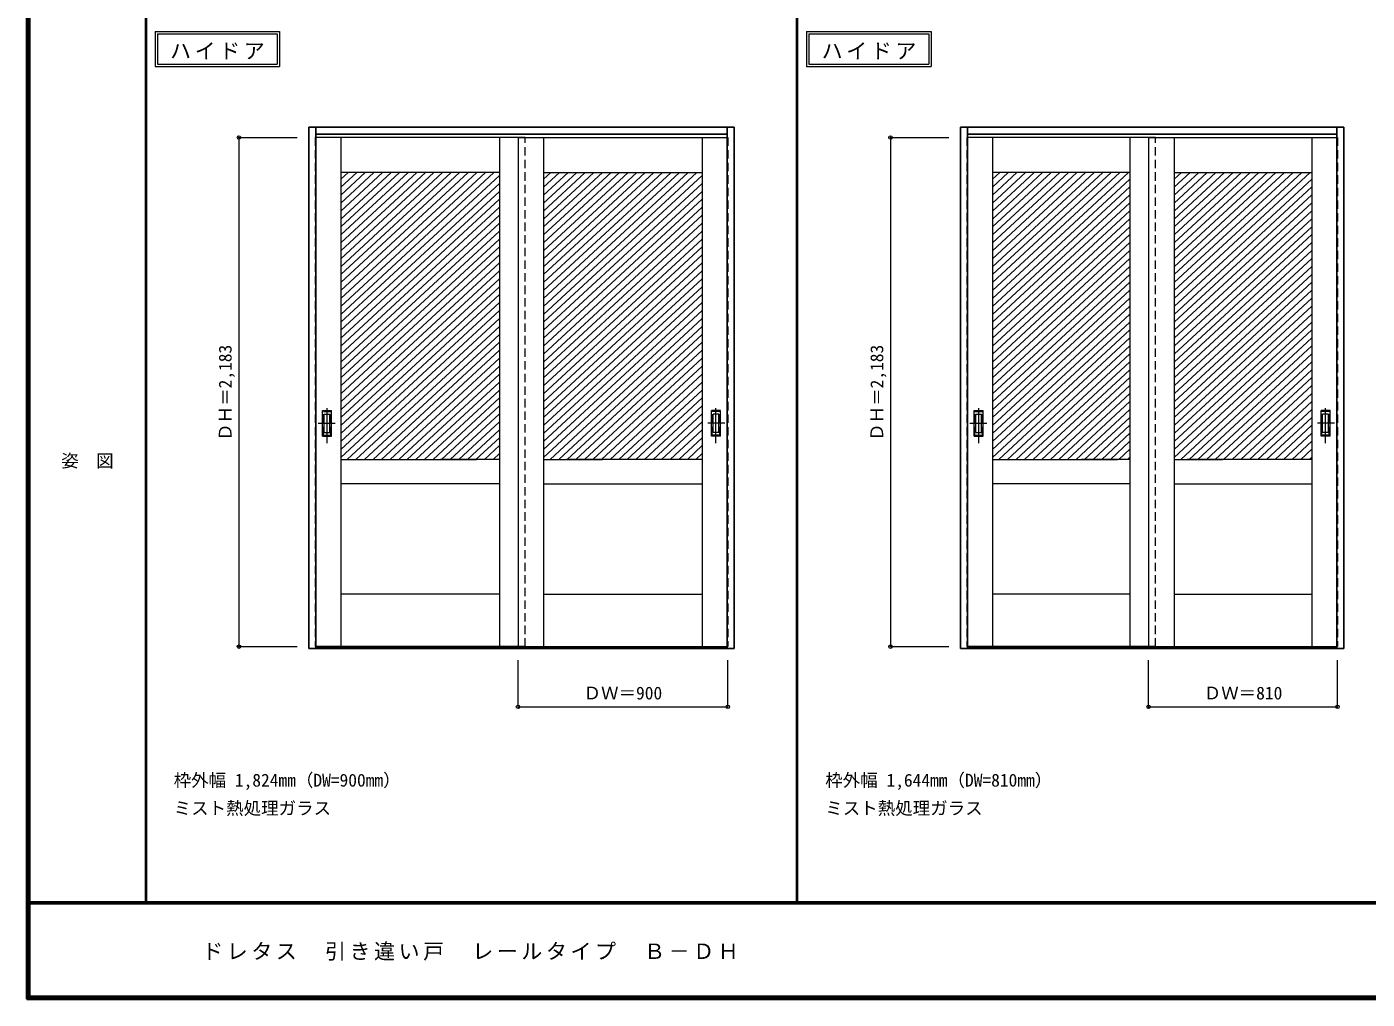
# Model space of a CAD drawing. Units: millimetres, scale not verified. Extents: x -6000 to 5700, y -4307 to 4175.
# Drawn here: x -6000 to -250, y -4205 to -36 of the extents above; entities that cross this region are included whole.
import ezdxf
from ezdxf.enums import TextEntityAlignment as Align

# ---------------------------------------------------------------- set-up
doc = ezdxf.new("R2010")
doc.units = ezdxf.units.MM
doc.header["$LTSCALE"] = 30
doc.header["$PDMODE"] = 32
doc.header["$PDSIZE"] = 15
doc.linetypes.add('CHAIN1', pattern=[8, 5, -1, 1, -1])
doc.linetypes.add('DASHED1', pattern=[1.8, 1.2, -0.6])
for name, color, linetype, lineweight in [('0-2_扉', 7, 'Continuous', 18), ('0-4_枠', 3, 'Continuous', 25), ('0-6_引手', 7, 'Continuous', 18), ('0-A_文字', 7, 'Continuous', 18), ('0-B_寸法', 7, 'Continuous', 9), ('0-C_ハッチ', 4, 'Continuous', 9), ('F-1_枠', 6, 'Continuous', 40), ('F-A_文字', 7, 'Continuous', 18)]:
    doc.layers.add(name, color=color, linetype=linetype, lineweight=lineweight)
doc.styles.add('ＭＳ ゴシック', font='')
doc.styles.get('ＭＳ ゴシック').set_extended_font_data('MS Gothic')

msp = doc.modelspace()

# ---------------------------------------------------------------- linework, layer by layer
at = {"layer": '0-2_扉', "color": 4, "linetype": 'DASHED1', "lineweight": 9}
for p, q in [((-4763, -510.25), (-4763, -2693.25)), ((-4760, -510.25), (-4763, -510.25)), ((-3863, -2693.25), (-3863, -510.25)), ((-2996, -510.25), (-2993, -510.25)), ((-2993, -510.25), (-2993, -2693.25)), ((-1968, -510.25), (-1968, -2693.25)), ((-1965, -510.25), (-1968, -510.25)), ((-1158, -2693.25), (-1158, -510.25)), ((-381, -510.25), (-378, -510.25)), ((-378, -510.25), (-378, -2693.25)), ((-4763, -2693.25), (-4760, -2693.25)), ((-2993, -2693.25), (-2996, -2693.25)), ((-1968, -2693.25), (-1965, -2693.25)), ((-378, -2693.25), (-381, -2693.25))]:
    msp.add_line(p, q, dxfattribs=at)
at = {"layer": '0-2_扉'}
for p, q in [((-3863, -510.25), (-4760, -510.25)), ((-4653, -510.25), (-4653, -2693.25)), ((-3973, -510.25), (-3973, -2693.25)), ((-3893, -510.25), (-3893, -2693.25)), ((-3893, -510.25), (-2996, -510.25)), ((-3783, -510.25), (-3783, -2693.25)), ((-3103, -510.25), (-3103, -2693.25)), ((-1158, -510.25), (-1965, -510.25)), ((-1858, -510.25), (-1858, -2693.25)), ((-1268, -510.25), (-1268, -2693.25)), ((-1188, -510.25), (-1188, -2693.25)), ((-1188, -510.25), (-381, -510.25)), ((-1078, -510.25), (-1078, -2693.25)), ((-488, -510.25), (-488, -2693.25)), ((-3973, -660.25), (-4653, -660.25)), ((-3783, -660.25), (-3103, -660.25)), ((-1268, -660.25), (-1858, -660.25)), ((-1078, -660.25), (-488, -660.25)), ((-4653, -1890.25), (-4071.5, -1890.25)), ((-4344, -1890.25), (-4344, -1889.14)), ((-3973, -1890.25), (-4225.5, -1890.25)), ((-3783, -1890.25), (-3530.5, -1890.25)), ((-3103, -1890.25), (-3684.5, -1890.25)), ((-3412, -1890.25), (-3412, -1889.14)), ((-1858, -1890.25), (-1321.5, -1890.25)), ((-1639, -1890.25), (-1639, -1889.14)), ((-1268, -1890.25), (-1475.5, -1890.25)), ((-1078, -1890.25), (-870.5, -1890.25)), ((-488, -1890.25), (-1024.5, -1890.25)), ((-707, -1890.25), (-707, -1889.14)), ((-3973, -1995.25), (-4653, -1995.25)), ((-3783, -1995.25), (-3103, -1995.25)), ((-1268, -1995.25), (-1858, -1995.25)), ((-1078, -1995.25), (-488, -1995.25)), ((-3973, -2468.25), (-4653, -2468.25)), ((-3783, -2468.25), (-3103, -2468.25)), ((-1268, -2468.25), (-1858, -2468.25)), ((-1078, -2468.25), (-488, -2468.25)), ((-3863, -2693.25), (-4760, -2693.25)), ((-3893, -2693.25), (-2996, -2693.25)), ((-1158, -2693.25), (-1965, -2693.25)), ((-1188, -2693.25), (-381, -2693.25))]:
    msp.add_line(p, q, dxfattribs=at)
at = {"layer": '0-4_枠'}
for p, q in [((-4790, -2701.25), (-4790, -466.25)), ((-4790, -466.25), (-2966, -466.25)), ((-4760, -2701.25), (-4760, -466.25)), ((-4760, -496.25), (-2996, -496.25)), ((-2996, -2692.71), (-2996, -466.25)), ((-2966, -2701.25), (-2966, -466.25)), ((-1995, -2701.25), (-1995, -466.25)), ((-1995, -466.25), (-351, -466.25)), ((-1965, -2701.25), (-1965, -466.25)), ((-1965, -496.25), (-381, -496.25)), ((-381, -2692.71), (-381, -466.25)), ((-351, -2701.25), (-351, -466.25)), ((-4760, -2701.25), (-4790, -2701.25)), ((-2996, -2698.25), (-4760, -2698.25)), ((-2996, -2701.25), (-4760, -2701.25)), ((-2996, -2701.25), (-2996, -2693.05)), ((-2966, -2701.25), (-2996, -2701.25)), ((-1965, -2701.25), (-1995, -2701.25)), ((-381, -2698.25), (-1965, -2698.25)), ((-381, -2701.25), (-1965, -2701.25)), ((-381, -2701.25), (-381, -2693.05)), ((-351, -2701.25), (-381, -2701.25))]:
    msp.add_line(p, q, dxfattribs=at)
at = {"layer": '0-6_引手', "linetype": 'CHAIN1'}
for p, q in [((-4712, -1820.98), (-4712, -1650.13)), ((-3044, -1820.98), (-3044, -1650.13)), ((-1917, -1820.98), (-1917, -1650.13)), ((-429, -1820.98), (-429, -1650.13)), ((-4750.07, -1735.75), (-4677.56, -1735.75)), ((-3005.93, -1735.75), (-3078.44, -1735.75)), ((-1955.07, -1735.75), (-1882.56, -1735.75)), ((-390.93, -1735.75), (-463.44, -1735.75))]:
    msp.add_line(p, q, dxfattribs=at)
at = {"layer": '0-6_引手'}
for p, q in [((-4731, -1680.75), (-4693, -1680.75)), ((-4731, -1790.75), (-4731, -1680.75)), ((-4724.5, -1696.75), (-4699.5, -1696.75)), ((-4724.5, -1774.75), (-4724.5, -1696.75)), ((-4699.5, -1774.75), (-4699.5, -1696.75)), ((-4693, -1790.75), (-4693, -1680.75)), ((-3025, -1680.75), (-3063, -1680.75)), ((-3063, -1790.75), (-3063, -1680.75)), ((-3031.5, -1696.75), (-3056.5, -1696.75)), ((-3056.5, -1774.75), (-3056.5, -1696.75)), ((-3031.5, -1774.75), (-3031.5, -1696.75)), ((-3025, -1790.75), (-3025, -1680.75)), ((-1936, -1680.75), (-1898, -1680.75)), ((-1936, -1790.75), (-1936, -1680.75)), ((-1929.5, -1696.75), (-1904.5, -1696.75)), ((-1929.5, -1774.75), (-1929.5, -1696.75)), ((-1904.5, -1774.75), (-1904.5, -1696.75)), ((-1898, -1790.75), (-1898, -1680.75)), ((-410, -1680.75), (-448, -1680.75)), ((-448, -1790.75), (-448, -1680.75)), ((-416.5, -1696.75), (-441.5, -1696.75)), ((-441.5, -1774.75), (-441.5, -1696.75)), ((-416.5, -1774.75), (-416.5, -1696.75)), ((-410, -1790.75), (-410, -1680.75)), ((-4724.5, -1774.75), (-4699.5, -1774.75)), ((-3031.5, -1774.75), (-3056.5, -1774.75)), ((-1929.5, -1774.75), (-1904.5, -1774.75)), ((-416.5, -1774.75), (-441.5, -1774.75)), ((-4731, -1790.75), (-4693, -1790.75)), ((-3025, -1790.75), (-3063, -1790.75)), ((-1936, -1790.75), (-1898, -1790.75)), ((-410, -1790.75), (-448, -1790.75))]:
    msp.add_line(p, q, dxfattribs=at)
at = {"layer": '0-6_引手', "linetype": 'DASHED1'}
for p, q in [((-4696, -1786.75), (-4696, -1684.75)), ((-3060, -1786.75), (-3060, -1684.75)), ((-1901, -1786.75), (-1901, -1684.75)), ((-445, -1786.75), (-445, -1684.75)), ((-4728, -1786.75), (-4696, -1786.75)), ((-3028, -1786.75), (-3060, -1786.75)), ((-1933, -1786.75), (-1901, -1786.75)), ((-413, -1786.75), (-445, -1786.75))]:
    msp.add_line(p, q, dxfattribs=at)
for points in [[(-4728, -1786.75), (-4728, -1684.75), (-4696, -1684.75)], [(-3028, -1786.75), (-3028, -1684.75), (-3060, -1684.75)], [(-1933, -1786.75), (-1933, -1684.75), (-1901, -1684.75)], [(-413, -1786.75), (-413, -1684.75), (-445, -1684.75)]]:
    msp.add_lwpolyline(points, dxfattribs=at)
at = {"layer": '0-A_文字'}
for p, q in [((-5450, -55.5), (-5450, -205.5)), ((-2655, -55.5), (-2655, -205.5)), ((-5440, -65.5), (-4925.67, -65.5)), ((-4925.67, -65.5), (-4925.67, -195.5)), ((-2645, -65.5), (-2130.67, -65.5)), ((-2130.67, -65.5), (-2130.67, -195.5)), ((-5450, -205.5), (-4915.67, -205.5)), ((-2655, -205.5), (-2120.67, -205.5))]:
    msp.add_line(p, q, dxfattribs=at)
for points in [[(-5450, -55.5), (-4915.67, -55.5), (-4915.67, -205.5)], [(-2655, -55.5), (-2120.67, -55.5), (-2120.67, -205.5)], [(-5440, -65.5), (-5440, -195.5), (-4925.67, -195.5)], [(-2645, -65.5), (-2645, -195.5), (-2130.67, -195.5)]]:
    msp.add_lwpolyline(points, dxfattribs=at)
at = {"layer": '0-B_寸法', "color": 4}
for p, q in [((-5090, -510.25), (-4840, -510.25)), ((-5090, -510.25), (-5090, -2693.25)), ((-2295, -510.25), (-2045, -510.25)), ((-2295, -510.25), (-2295, -2693.25)), ((-5090, -2693.25), (-4840, -2693.25)), ((-2295, -2693.25), (-2045, -2693.25)), ((-3893, -2951.25), (-3893, -2751.25)), ((-1188, -2951.25), (-1188, -2751.25)), ((-378, -2951.25), (-378, -2751.25)), ((-1188, -2951.25), (-378, -2951.25))]:
    msp.add_line(p, q, dxfattribs=at)
msp.add_lwpolyline([(-3893, -2951.25), (-2993, -2951.25), (-2993, -2751.25)], dxfattribs=at)
at = {"layer": '0-B_寸法'}
for p in [(-5090, -510.25), (-2295, -510.25), (-5090, -2693.25), (-2295, -2693.25), (-3893, -2951.25), (-2993, -2951.25), (-1188, -2951.25), (-378, -2951.25)]:
    msp.add_point(p, dxfattribs=at)
at = {"layer": '0-C_ハッチ'}
for p, q in [((-4584.86, -660.25), (-4653, -723.35)), ((-4548.06, -660.25), (-4653, -757.42)), ((-4511.26, -660.25), (-4653, -791.49)), ((-4474.47, -660.25), (-4653, -825.56)), ((-4621.65, -660.25), (-4653, -689.28)), ((-4437.67, -660.25), (-4653, -859.63)), ((-4400.87, -660.25), (-4653, -893.7)), ((-4364.08, -660.25), (-4653, -927.77)), ((-4327.28, -660.25), (-4653, -961.84)), ((-4290.48, -660.25), (-4653, -995.92)), ((-4253.68, -660.25), (-4653, -1029.99)), ((-4216.89, -660.25), (-4653, -1064.06)), ((-4180.09, -660.25), (-4653, -1098.13)), ((-4143.29, -660.25), (-4653, -1132.2)), ((-4106.5, -660.25), (-4653, -1166.27)), ((-4069.7, -660.25), (-4653, -1200.34)), ((-3996.11, -660.25), (-4653, -1268.48)), ((-4032.9, -660.25), (-4653, -1234.41)), ((-3973, -672.92), (-4653, -1302.55)), ((-3714.86, -660.25), (-3783, -723.35)), ((-3678.06, -660.25), (-3783, -757.42)), ((-3641.26, -660.25), (-3783, -791.49)), ((-3604.47, -660.25), (-3783, -825.56)), ((-3751.65, -660.25), (-3783, -689.28)), ((-3567.67, -660.25), (-3783, -859.63)), ((-3530.87, -660.25), (-3783, -893.7)), ((-3494.08, -660.25), (-3783, -927.77)), ((-3457.28, -660.25), (-3783, -961.84)), ((-3420.48, -660.25), (-3783, -995.92)), ((-3383.68, -660.25), (-3783, -1029.99)), ((-3346.89, -660.25), (-3783, -1064.06)), ((-3310.09, -660.25), (-3783, -1098.13)), ((-3273.29, -660.25), (-3783, -1132.2)), ((-3236.5, -660.25), (-3783, -1166.27)), ((-3199.7, -660.25), (-3783, -1200.34)), ((-3126.11, -660.25), (-3783, -1268.48)), ((-3162.9, -660.25), (-3783, -1234.41)), ((-3103, -672.92), (-3783, -1302.55)), ((-1789.86, -660.25), (-1858, -723.35)), ((-1753.06, -660.25), (-1858, -757.42)), ((-1716.26, -660.25), (-1858, -791.49)), ((-1679.47, -660.25), (-1858, -825.56)), ((-1826.65, -660.25), (-1858, -689.28)), ((-1642.67, -660.25), (-1858, -859.63)), ((-1605.87, -660.25), (-1858, -893.7)), ((-1569.08, -660.25), (-1858, -927.77)), ((-1532.28, -660.25), (-1858, -961.84)), ((-1495.48, -660.25), (-1858, -995.92)), ((-1458.69, -660.25), (-1858, -1029.99)), ((-1421.89, -660.25), (-1858, -1064.06)), ((-1385.09, -660.25), (-1858, -1098.13)), ((-1348.29, -660.25), (-1858, -1132.2)), ((-1311.5, -660.25), (-1858, -1166.27)), ((-1274.7, -660.25), (-1858, -1200.34)), ((-1268, -688.12), (-1858, -1234.41)), ((-1009.86, -660.25), (-1078, -723.35)), ((-973.06, -660.25), (-1078, -757.42)), ((-936.26, -660.25), (-1078, -791.49)), ((-899.47, -660.25), (-1078, -825.56)), ((-1046.65, -660.25), (-1078, -689.28)), ((-862.67, -660.25), (-1078, -859.63)), ((-825.87, -660.25), (-1078, -893.7)), ((-789.08, -660.25), (-1078, -927.77)), ((-752.28, -660.25), (-1078, -961.84)), ((-715.48, -660.25), (-1078, -995.92)), ((-678.69, -660.25), (-1078, -1029.99)), ((-641.89, -660.25), (-1078, -1064.06)), ((-605.09, -660.25), (-1078, -1098.13)), ((-568.29, -660.25), (-1078, -1132.2)), ((-531.5, -660.25), (-1078, -1166.27)), ((-494.7, -660.25), (-1078, -1200.34)), ((-488, -688.12), (-1078, -1234.41)), ((-3973, -707), (-4653, -1336.63)), ((-3973, -741.07), (-4653, -1370.7)), ((-3103, -707), (-3783, -1336.63)), ((-3103, -741.07), (-3783, -1370.7)), ((-1268, -722.19), (-1858, -1268.48)), ((-488, -722.19), (-1078, -1268.48)), ((-3973, -775.14), (-4653, -1404.77)), ((-3103, -775.14), (-3783, -1404.77)), ((-1268, -756.26), (-1858, -1302.55)), ((-1268, -790.33), (-1858, -1336.63)), ((-488, -756.26), (-1078, -1302.55)), ((-488, -790.33), (-1078, -1336.63)), ((-3973, -809.21), (-4653, -1438.84)), ((-3973, -843.28), (-4653, -1472.91)), ((-3103, -809.21), (-3783, -1438.84)), ((-3103, -843.28), (-3783, -1472.91)), ((-1268, -824.4), (-1858, -1370.7)), ((-1268, -858.47), (-1858, -1404.77)), ((-488, -824.4), (-1078, -1370.7)), ((-488, -858.47), (-1078, -1404.77)), ((-3973, -877.35), (-4653, -1506.98)), ((-3973, -911.42), (-4653, -1541.05)), ((-3103, -877.35), (-3783, -1506.98)), ((-3103, -911.42), (-3783, -1541.05)), ((-1268, -892.54), (-1858, -1438.84)), ((-488, -892.54), (-1078, -1438.84)), ((-3973, -945.49), (-4653, -1575.12)), ((-3103, -945.49), (-3783, -1575.12)), ((-1268, -926.61), (-1858, -1472.91)), ((-1268, -960.68), (-1858, -1506.98)), ((-488, -926.61), (-1078, -1472.91)), ((-488, -960.68), (-1078, -1506.98)), ((-3973, -979.56), (-4653, -1609.19)), ((-3973, -1013.64), (-4653, -1643.27)), ((-3103, -979.56), (-3783, -1609.19)), ((-3103, -1013.64), (-3783, -1643.27)), ((-1268, -994.76), (-1858, -1541.05)), ((-1268, -1028.83), (-1858, -1575.12)), ((-488, -994.76), (-1078, -1541.05)), ((-488, -1028.83), (-1078, -1575.12)), ((-3973, -1047.71), (-4653, -1677.34)), ((-3973, -1081.78), (-4653, -1711.41)), ((-3103, -1047.71), (-3783, -1677.34)), ((-3103, -1081.78), (-3783, -1711.41)), ((-1268, -1062.9), (-1858, -1609.19)), ((-488, -1062.9), (-1078, -1609.19)), ((-3973, -1115.85), (-4653, -1745.48)), ((-3103, -1115.85), (-3783, -1745.48)), ((-1268, -1096.97), (-1858, -1643.27)), ((-1268, -1131.04), (-1858, -1677.34)), ((-488, -1096.97), (-1078, -1643.27)), ((-488, -1131.04), (-1078, -1677.34)), ((-3973, -1149.92), (-4653, -1779.55)), ((-3973, -1183.99), (-4653, -1813.62)), ((-3103, -1149.92), (-3783, -1779.55)), ((-3103, -1183.99), (-3783, -1813.62)), ((-1268, -1165.11), (-1858, -1711.41)), ((-1268, -1199.18), (-1858, -1745.48)), ((-488, -1165.11), (-1078, -1711.41)), ((-488, -1199.18), (-1078, -1745.48)), ((-3973, -1218.06), (-4653, -1847.69)), ((-3973, -1252.13), (-4653, -1881.76)), ((-3103, -1218.06), (-3783, -1847.69)), ((-3103, -1252.13), (-3783, -1881.76)), ((-1268, -1233.25), (-1858, -1779.55)), ((-488, -1233.25), (-1078, -1779.55)), ((-3973, -1286.2), (-4625.37, -1890.25)), ((-3973, -1320.28), (-4588.57, -1890.25)), ((-3103, -1286.2), (-3755.37, -1890.25)), ((-3103, -1320.28), (-3718.57, -1890.25)), ((-1268, -1267.32), (-1858, -1813.62)), ((-1268, -1301.4), (-1858, -1847.69)), ((-488, -1267.32), (-1078, -1813.62)), ((-488, -1301.4), (-1078, -1847.69)), ((-3973, -1354.35), (-4551.78, -1890.25)), ((-3103, -1354.35), (-3681.78, -1890.25)), ((-1268, -1335.47), (-1858, -1881.76)), ((-1268, -1369.54), (-1830.37, -1890.25)), ((-488, -1335.47), (-1078, -1881.76)), ((-488, -1369.54), (-1050.37, -1890.25)), ((-3973, -1388.42), (-4514.98, -1890.25)), ((-3973, -1422.49), (-4478.18, -1890.25)), ((-3103, -1388.42), (-3644.98, -1890.25)), ((-3103, -1422.49), (-3608.18, -1890.25)), ((-1268, -1403.61), (-1793.57, -1890.25)), ((-488, -1403.61), (-1013.57, -1890.25)), ((-3973, -1456.56), (-4441.39, -1890.25)), ((-3973, -1490.63), (-4404.59, -1890.25)), ((-3103, -1456.56), (-3571.39, -1890.25)), ((-3103, -1490.63), (-3534.59, -1890.25)), ((-1268, -1437.68), (-1756.78, -1890.25)), ((-1268, -1471.75), (-1719.98, -1890.25)), ((-488, -1437.68), (-976.78, -1890.25)), ((-488, -1471.75), (-939.98, -1890.25)), ((-3973, -1524.7), (-4367.79, -1890.25)), ((-3103, -1524.7), (-3497.79, -1890.25)), ((-1268, -1505.82), (-1683.18, -1890.25)), ((-1268, -1539.89), (-1646.39, -1890.25)), ((-488, -1505.82), (-903.18, -1890.25)), ((-488, -1539.89), (-866.39, -1890.25)), ((-3973, -1558.77), (-4331, -1890.25)), ((-3973, -1592.84), (-4294.2, -1890.25)), ((-3103, -1558.77), (-3461, -1890.25)), ((-3103, -1592.84), (-3424.2, -1890.25)), ((-1268, -1573.96), (-1609.59, -1890.25)), ((-1268, -1608.03), (-1572.79, -1890.25)), ((-488, -1573.96), (-829.59, -1890.25)), ((-488, -1608.03), (-792.79, -1890.25)), ((-3973, -1626.91), (-4257.4, -1890.25)), ((-3973, -1660.99), (-4220.61, -1890.25)), ((-3103, -1626.91), (-3387.4, -1890.25)), ((-3103, -1660.99), (-3350.61, -1890.25)), ((-1268, -1642.11), (-1536, -1890.25)), ((-488, -1642.11), (-756, -1890.25)), ((-3973, -1695.06), (-4183.81, -1890.25)), ((-3103, -1695.06), (-3313.81, -1890.25)), ((-1268, -1676.18), (-1499.2, -1890.25)), ((-1268, -1710.25), (-1462.4, -1890.25)), ((-488, -1676.18), (-719.2, -1890.25)), ((-488, -1710.25), (-682.4, -1890.25)), ((-3973, -1729.13), (-4147.01, -1890.25)), ((-3973, -1763.2), (-4110.22, -1890.25)), ((-3103, -1729.13), (-3277.01, -1890.25)), ((-3103, -1763.2), (-3240.22, -1890.25)), ((-1268, -1744.32), (-1425.61, -1890.25)), ((-1268, -1778.39), (-1388.81, -1890.25)), ((-488, -1744.32), (-645.61, -1890.25)), ((-488, -1778.39), (-608.81, -1890.25)), ((-3973, -1797.27), (-4073.42, -1890.25)), ((-3973, -1831.34), (-4036.62, -1890.25)), ((-3103, -1797.27), (-3203.42, -1890.25)), ((-3103, -1831.34), (-3166.62, -1890.25)), ((-1268, -1812.46), (-1352.01, -1890.25)), ((-488, -1812.46), (-572.01, -1890.25)), ((-3973, -1865.41), (-3999.83, -1890.25)), ((-3103, -1865.41), (-3129.83, -1890.25)), ((-1268, -1846.53), (-1315.22, -1890.25)), ((-1268, -1880.6), (-1278.42, -1890.25)), ((-488, -1846.53), (-535.22, -1890.25)), ((-488, -1880.6), (-498.42, -1890.25))]:
    msp.add_line(p, q, dxfattribs=at)
at = {"layer": 'F-1_枠'}
for p, q in [((-6000, 4175), (-6000, -4205)), ((-5995, 4175), (-5995, -4205)), ((-5990, 4175), (-5990, -4205)), ((-5490, 4175), (-5490, -3790)), ((-2695, -3790), (-2695, 4175)), ((5700, -3790), (-6000, -3790)), ((5700, -3795), (-6000, -3795)), ((5700, -4195), (-6000, -4195)), ((5700, -4200), (-6000, -4200)), ((5700, -4205), (-6000, -4205))]:
    msp.add_line(p, q, dxfattribs=at)

# ---------------------------------------------------------------- texts
at = {"layer": '0-A_文字', "style": 'ＭＳ ゴシック'}
for s, p in [('枠外幅 1,824mm（DW=900mm）', (-5370, -3310)), ('枠外幅 1,644mm（DW=810mm）', (-2575, -3310)), ('ミスト熱処理ガラス', (-5370, -3430)), ('ミスト熱処理ガラス', (-2575, -3430))]:
    msp.add_text(s, height=54.99, dxfattribs=at).set_placement(p, align=Align.BOTTOM_LEFT)
at = {"layer": '0-A_文字', "char_height": 65.98, "attachment_point": 7, "style": 'ＭＳ ゴシック'}
for insert in [(-5385.34, -175.5), (-2590.34, -175.5)]:
    msp.add_mtext('\\T1.17;ハイドア', dxfattribs=dict(at, insert=insert))
at = {"layer": '0-B_寸法', "style": 'ＭＳ ゴシック'}
for p in [(-5105, -1811), (-2310, -1811)]:
    msp.add_text('ＤＨ＝2,183', height=54.99, rotation=90, dxfattribs=at).set_placement(p, align=Align.BOTTOM_LEFT)
for s, p in [('ＤＷ＝900', (-3611.75, -2936.25)), ('ＤＷ＝810', (-951.75, -2936.25))]:
    msp.add_text(s, height=54.99, dxfattribs=at).set_placement(p, align=Align.BOTTOM_LEFT)
at = {"layer": 'F-A_文字', "style": 'ＭＳ ゴシック'}
msp.add_text('姿\u3000図', height=54.99, dxfattribs=at).set_placement((-5852.5, -1940.25), align=Align.BOTTOM_LEFT)
at = {"layer": 'F-A_文字', "insert": (-5247.55, -4040), "char_height": 65.98, "attachment_point": 7, "style": 'ＭＳ ゴシック'}
msp.add_mtext('\\T1.17;ドレタス\u3000引き違い戸\u3000レールタイプ\u3000Ｂ－ＤＨ', dxfattribs=at)

doc.saveas('drawing.dxf')
